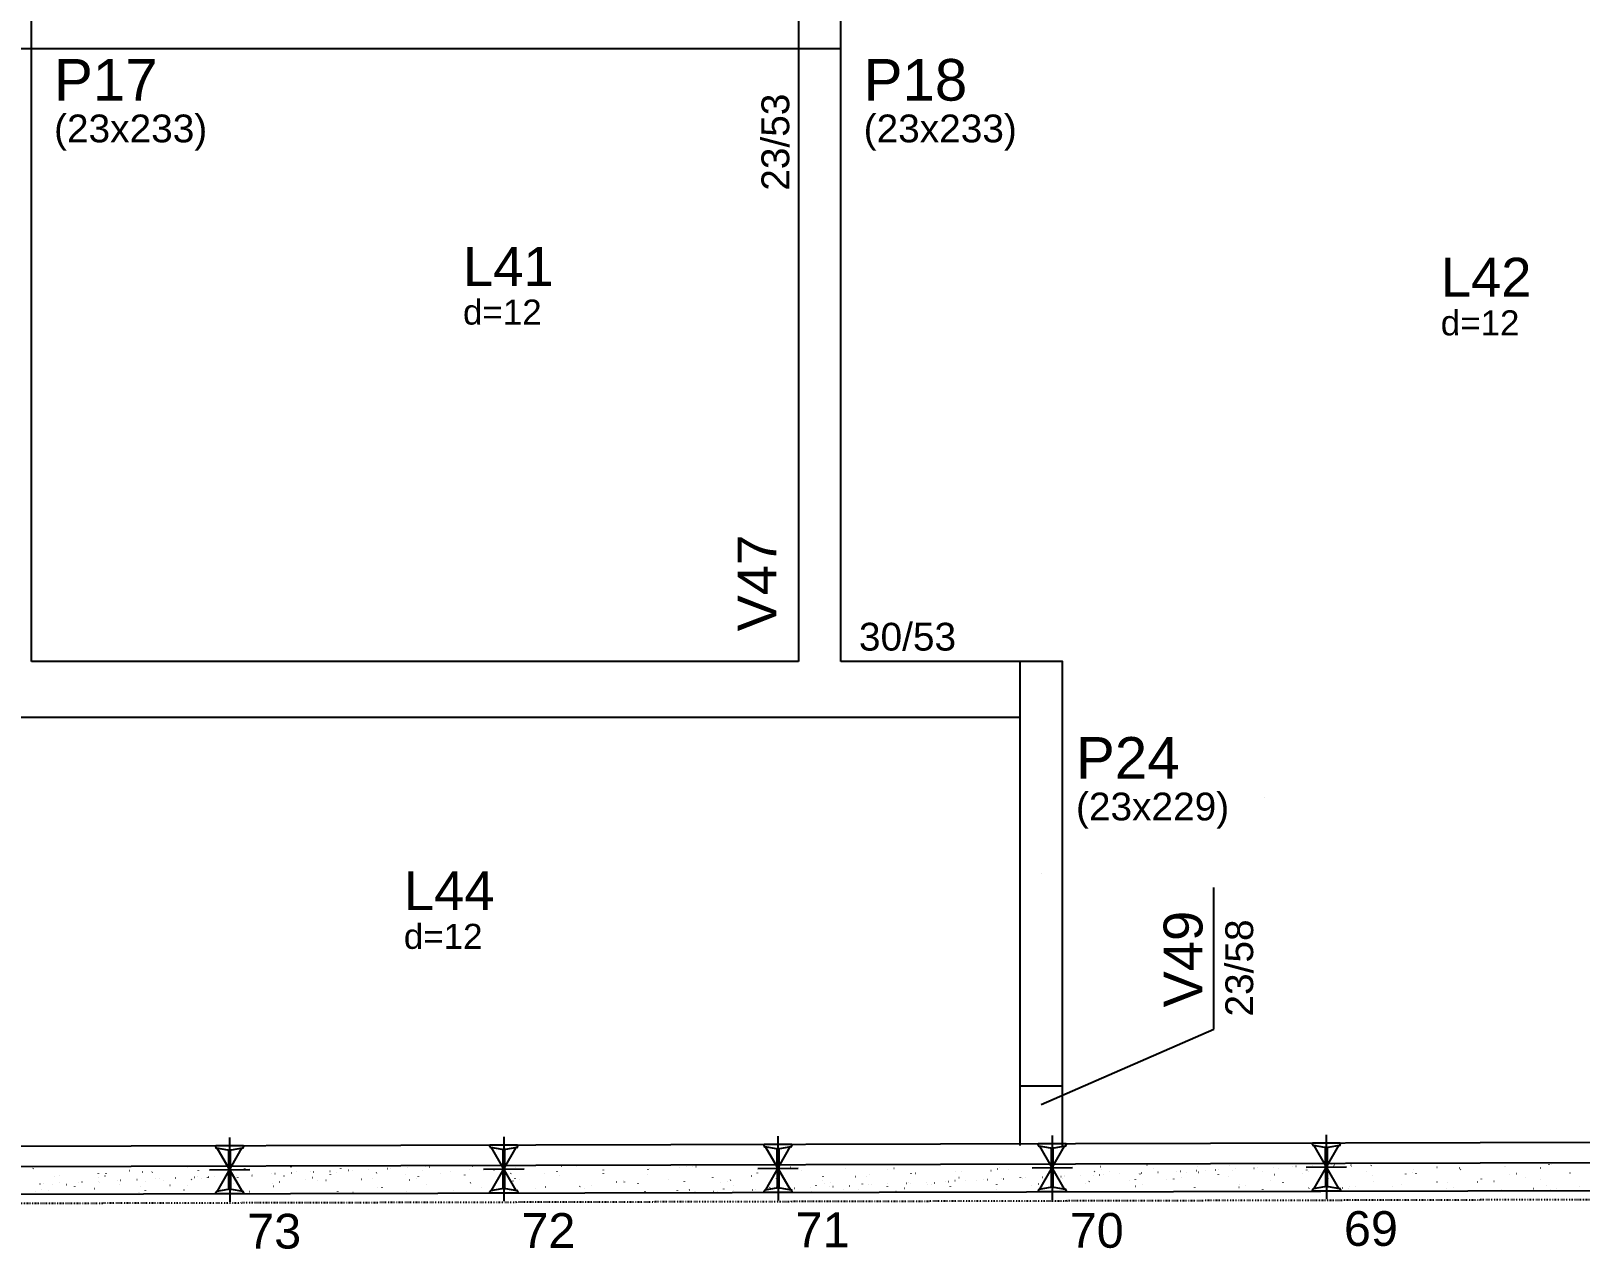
# Model space of a CAD drawing. Header units: millimetres. Extents: x 4424 to 9312, y 4538 to 9372.
# Drawn here: x 5969 to 6806, y 4541 to 5199 of the extents above; entities that cross this region are included whole.
import ezdxf

# ---------------------------------------------------------------- set-up
doc = ezdxf.new("R2010")
doc.units = ezdxf.units.MM
doc.linetypes.add('ESTILO_TQS_0003', pattern=[1.5, 0.5, -0.4, 0.1, -0.5])
for name, color, linetype in [('1', 4, 'Continuous'), ('11', 22, 'Continuous'), ('12', 3, 'Continuous'), ('13', 76, 'Continuous'), ('19', 5, 'Continuous'), ('24', 5, 'ESTILO_TQS_0003'), ('242', 3, 'Continuous'), ('26', 1, 'Continuous'), ('3', 2, 'Continuous'), ('49', 20, 'Continuous'), ('51', 6, 'Continuous'), ('52', 21, 'Continuous'), ('8', 5, 'Continuous'), ('9', 3, 'Continuous')]:
    doc.layers.add(name, color=color, linetype=linetype)
doc.styles.get("Standard").update_dxf_attribs({"font": 'arial.ttf'})

# ---------------------------------------------------------------- blocks, each defined once
blk = doc.blocks.new('_H9EFD498501-001')
for p, q in [((1661.56623, 195.411358), (1661.576019, 195.485717)), ((1696.741381, 192.474958), (1696.751171, 192.549317)), ((1700.801618, 192.483688), (1700.847275, 192.543189)), ((1713.361364, 194.29833), (1713.434586, 194.314562)), ((1720.579797, 193.466907), (1720.589587, 193.541265)), ((1725.768657, 193.395677), (1725.814314, 193.455178)), ((1744.594424, 195.797306), (1744.604213, 195.871664)), ((1750.735696, 194.307666), (1750.781353, 194.367167)), ((1769.342692, 193.818533), (1769.415914, 193.834766)), ((1775.702735, 195.219655), (1775.748392, 195.279157)), ((1790.106737, 192.544299), (1790.181666, 192.54757)), ((1791.979953, 192.626085), (1792.054881, 192.629357)), ((1800.669774, 196.131644), (1800.715431, 196.191146)), ((1800.821529, 193.012117), (1800.896458, 193.015388)), ((1803.607991, 193.852855), (1803.617781, 193.927213)), ((1810.936893, 193.453763), (1811.011821, 193.457035)), ((1812.810108, 193.53555), (1812.885037, 193.538821)), ((1821.651685, 193.921581), (1821.726613, 193.924853)), ((1825.32402, 193.338737), (1825.397242, 193.35497)), ((1827.519829, 195.402491), (1827.529618, 195.476849)), ((1831.767048, 194.363227), (1831.841977, 194.366499)), ((1833.640263, 194.445014), (1833.715192, 194.448285)), ((1842.48184, 194.831045), (1842.556769, 194.834317)), ((1846.859969, 193.0765), (1846.905627, 193.136001)), ((1851.358245, 196.39444), (1851.368034, 196.468798)), ((1852.597203, 195.272692), (1852.672132, 195.275963)), ((1854.470419, 195.354478), (1854.545347, 195.35775)), ((1863.311996, 195.74051), (1863.386924, 195.743781)), ((1871.827008, 193.988489), (1871.872666, 194.04799)), ((1873.427359, 196.182156), (1873.502287, 196.185427)), ((1875.300574, 196.263942), (1875.375503, 196.267214)), ((1881.305348, 192.858941), (1881.37857, 192.875174)), ((1884.142151, 196.649974), (1884.21708, 196.653245)), ((1886.533396, 193.45804), (1886.543185, 193.532398)), ((1896.794047, 194.900478), (1896.839705, 194.959979)), ((1898.512565, 196.673689), (1898.585787, 196.689922)), ((1910.371812, 194.449988), (1910.381602, 194.524347)), ((1919.364088, 192.688638), (1919.409745, 192.74814)), ((1921.761087, 195.812467), (1921.806744, 195.871968)), ((1934.386439, 196.780387), (1934.396228, 196.854746)), ((1937.286676, 192.379145), (1937.359898, 192.395378)), ((1944.331127, 193.600627), (1944.376785, 193.660129)), ((1946.728126, 196.724456), (1946.773783, 196.783958)), ((1954.493893, 196.193893), (1954.567115, 196.210126)), ((1958.155003, 197.005542), (1958.228225, 197.021775)), ((1969.298166, 194.512617), (1969.343824, 194.572118)), ((1969.38538, 192.505537), (1969.395169, 192.579895)), ((1993.400006, 194.835936), (1993.409796, 194.910294)), ((1994.265205, 195.424606), (1994.310863, 195.484107)), ((2010.475221, 195.714097), (2010.548443, 195.73033)), ((2014.136331, 196.525746), (2014.209553, 196.541979)), ((2017.311843, 196.385572), (2017.321633, 196.459931)), ((2019.232245, 196.336595), (2019.277902, 196.396096)), ((2041.15026, 197.377521), (2041.150377, 197.378414)), ((2044.199284, 197.248584), (2044.244941, 197.308085)), ((2052.413574, 192.891485), (2052.423363, 192.965843)), ((2066.456548, 195.234301), (2066.529771, 195.250534)), ((2070.117658, 196.04595), (2070.190881, 196.062183)), ((2076.325411, 194.441121), (2076.3352, 194.515479)), ((2100.163827, 195.43307), (2100.173617, 195.507428)), ((2122.437876, 194.754505), (2122.511099, 194.770738)), ((2126.098986, 195.566154), (2126.172209, 195.582387)), ((2135.338978, 192.49667), (2135.348768, 192.571028)), ((2137.812416, 192.744835), (2137.858073, 192.804336)), ((2159.177395, 193.488618), (2159.187184, 193.562977)), ((2162.779455, 193.656824), (2162.825112, 193.716326)), ((2178.419204, 194.274709), (2178.492426, 194.290942)), ((2182.080314, 195.086358), (2182.153536, 195.102591)), ((2183.192021, 195.819017), (2183.201811, 195.893376)), ((2187.746494, 194.568813), (2187.792151, 194.628315)), ((2207.103858, 197.368654), (2207.113648, 197.443012)), ((2212.713533, 195.480802), (2212.75919, 195.540304)), ((2234.400532, 193.794913), (2234.473754, 193.811146)), ((2237.680572, 196.392792), (2237.726229, 196.452293)), ((2238.061642, 194.606561), (2238.134864, 194.622794)), ((2242.205589, 193.874566), (2242.215378, 193.948925)), ((2247.797132, 192.423359), (2247.872061, 192.42663)), ((2251.241638, 197.528496), (2251.31486, 197.544729)), ((2257.912496, 192.865005), (2257.987424, 192.868276)), ((2258.903728, 192.425658), (2258.949386, 192.485159)), ((2259.785711, 192.946791), (2259.86064, 192.950063)), ((2262.647611, 197.304781), (2262.693268, 197.364282)), ((2266.117426, 195.424202), (2266.127215, 195.498561)), ((2268.627288, 193.332823), (2268.702216, 193.336094)), ((2278.742651, 193.774469), (2278.81758, 193.777741)), ((2280.615866, 193.856255), (2280.690795, 193.859527)), ((2283.870767, 193.337647), (2283.916425, 193.397148)), ((2289.457443, 194.242287), (2289.532372, 194.245558)), ((2289.955842, 196.416151), (2289.965631, 196.490509)), ((2290.38186, 193.315117), (2290.455082, 193.33135)), ((2294.04297, 194.126765), (2294.116192, 194.142998)), ((2299.572806, 194.683933), (2299.647735, 194.687205)), ((2301.446022, 194.76572), (2301.52095, 194.768991)), ((2307.222966, 197.0487), (2307.296188, 197.064933)), ((2308.837807, 194.249636), (2308.883464, 194.309137)), ((2310.287599, 195.151751), (2310.362527, 195.155023)), ((2320.402962, 195.593398), (2320.47789, 195.596669)), ((2322.276177, 195.675184), (2322.351106, 195.678455)), ((2325.130993, 193.479751), (2325.140783, 193.55411)), ((2331.117754, 196.061215), (2331.192683, 196.064487)), ((2333.804846, 195.161625), (2333.850503, 195.221127)), ((2341.233117, 196.502862), (2341.308046, 196.506133)), ((2343.106333, 196.584648), (2343.181261, 196.58792)), ((2346.363188, 192.835321), (2346.43641, 192.851554)), ((2348.969409, 194.4717), (2348.979199, 194.546058)), ((2350.024298, 193.646969), (2350.09752, 193.663202)), ((2351.947909, 196.97068), (2352.022838, 196.973951)), ((2356.374886, 192.949786), (2356.420544, 193.009287)), ((2358.771885, 196.073614), (2358.817542, 196.133116)), ((2362.063273, 197.412326), (2362.138201, 197.415597)), ((2363.204294, 196.568904), (2363.277516, 196.585137)), ((2363.936488, 197.494112), (2364.011417, 197.497384)), ((2372.778065, 197.880144), (2372.852993, 197.883415)), ((2372.984036, 196.802099), (2372.993825, 196.876457)), ((2381.341925, 193.861775), (2381.387583, 193.921276)), ((2383.738924, 196.985603), (2383.784581, 197.045105)), ((2402.344516, 192.355525), (2402.417738, 192.371758)), ((2406.005626, 193.167173), (2406.078848, 193.183406)), ((2406.308965, 194.773764), (2406.354622, 194.833265)), ((2407.982977, 192.527248), (2407.992766, 192.601607)), ((2408.705963, 197.897593), (2408.75162, 197.957094)), ((2419.185622, 196.089108), (2419.258844, 196.105341)), ((2431.276004, 195.685753), (2431.321661, 195.745254)), ((2431.997603, 194.857648), (2432.007393, 194.932006)), ((2455.909441, 196.407284), (2455.91923, 196.481642)), ((2456.243043, 196.597742), (2456.2887, 196.657244)), ((2461.986954, 192.687377), (2462.060176, 192.70361)), ((2475.16695, 195.609312), (2475.240172, 195.625545)), ((2479.747857, 197.399232), (2479.757646, 197.473591)), ((2481.210082, 197.509731), (2481.255739, 197.569233)), ((2491.011171, 192.913196), (2491.02096, 192.987555)), ((1665.125805, 187.087514), (1665.200733, 187.090785)), ((1666.99902, 187.1693), (1667.073949, 187.172571)), ((1672.090696, 186.692576), (1672.136353, 186.752077)), ((1672.829544, 190.925322), (1672.839333, 190.99968)), ((1675.834579, 191.571699), (1675.880236, 191.6312)), ((1675.840597, 187.555332), (1675.915525, 187.558603)), ((1679.313041, 186.749998), (1679.386263, 186.766231)), ((1683.990069, 185.658523), (1683.999858, 185.732881)), ((1685.95596, 187.996978), (1686.030889, 188.000249)), ((1687.829175, 188.078764), (1687.904104, 188.082036)), ((1694.660737, 184.480736), (1694.706394, 184.540237)), ((1696.520258, 190.564746), (1696.59348, 190.580979)), ((1696.670752, 188.464796), (1696.745681, 188.468067)), ((1697.057735, 187.604565), (1697.103392, 187.664066)), ((1700.181368, 191.376395), (1700.25459, 191.392628)), ((1706.786115, 188.906442), (1706.861044, 188.909714)), ((1707.828485, 186.650472), (1707.838274, 186.72483)), ((1708.659331, 188.988228), (1708.73426, 188.9915)), ((1717.500908, 189.37426), (1717.575836, 189.377532)), ((1719.627776, 185.392725), (1719.673433, 185.452227)), ((1722.024774, 188.516554), (1722.070431, 188.576055)), ((1727.616271, 189.815906), (1727.6912, 189.819178)), ((1729.489486, 189.897693), (1729.564415, 189.900964)), ((1731.843111, 188.980871), (1731.852901, 189.055229)), ((1735.294369, 186.270202), (1735.367591, 186.286435)), ((1738.331063, 190.283724), (1738.405992, 190.286996)), ((1744.594815, 186.304714), (1744.640472, 186.364216)), ((1746.991813, 189.428543), (1747.03747, 189.488044)), ((1748.446426, 190.725371), (1748.521355, 190.728642)), ((1750.319642, 190.807157), (1750.39457, 190.810428)), ((1752.501586, 190.08495), (1752.574808, 190.101183)), ((1755.754949, 190.530507), (1755.764738, 190.604865)), ((1756.162696, 190.896599), (1756.235918, 190.912832)), ((1759.161218, 191.193189), (1759.236147, 191.19646)), ((1766.842052, 184.70602), (1766.851842, 184.780379)), ((1769.276582, 191.634835), (1769.35151, 191.638106)), ((1769.561854, 187.216703), (1769.607511, 187.276205)), ((1771.149797, 191.716621), (1771.224726, 191.719893)), ((1771.958852, 190.340532), (1772.004509, 190.400034)), ((1779.593365, 191.522456), (1779.603154, 191.596814)), ((1779.991374, 192.102653), (1780.066303, 192.105924)), ((1790.856679, 187.036419), (1790.866468, 187.110778)), ((1791.275697, 185.790406), (1791.348919, 185.806639)), ((1794.528893, 188.128692), (1794.57455, 188.188194)), ((1796.925891, 191.252521), (1796.971548, 191.312023)), ((1808.482914, 189.605154), (1808.556136, 189.621387)), ((1812.144024, 190.416803), (1812.217246, 190.433036)), ((1814.768516, 188.586056), (1814.778305, 188.660414)), ((1819.495932, 189.040682), (1819.541589, 189.100183)), ((1821.89293, 192.16451), (1821.938587, 192.224012)), ((1838.606932, 189.578004), (1838.616722, 189.652363)), ((1844.462971, 189.952671), (1844.508628, 190.012172)), ((1847.257024, 185.31061), (1847.330247, 185.326843)), ((1849.870246, 185.091968), (1849.880036, 185.166326)), ((1862.621559, 191.908403), (1862.631348, 191.982762)), ((1864.464242, 189.125358), (1864.537464, 189.141591)), ((1868.125352, 189.937006), (1868.198574, 189.953239)), ((1869.43001, 190.86466), (1869.475667, 190.924161)), ((1873.782083, 186.641604), (1873.791873, 186.715963)), ((1894.397049, 191.776649), (1894.442706, 191.836151)), ((1897.6205, 187.633553), (1897.630289, 187.707911)), ((1903.238352, 184.830814), (1903.311575, 184.847047)), ((1913.109065, 184.536933), (1913.154722, 184.596434)), ((1920.445569, 188.645562), (1920.518792, 188.661795)), ((1921.635126, 189.963952), (1921.644916, 190.03831)), ((1924.106679, 189.45721), (1924.179902, 189.473443)), ((1932.795651, 184.697153), (1932.80544, 184.771511)), ((1938.076104, 185.448922), (1938.121761, 185.508423)), ((1945.546963, 191.513588), (1945.556753, 191.587947)), ((1956.634067, 185.689102), (1956.643857, 185.76346)), ((1959.21968, 184.351018), (1959.292902, 184.36725)), ((1963.043143, 186.360911), (1963.0888, 186.420412)), ((1976.426897, 188.165766), (1976.50012, 188.181999)), ((1980.088007, 188.977414), (1980.16123, 188.993647)), ((1980.648694, 188.019501), (1980.658483, 188.093859)), ((1988.010182, 187.2729), (1988.055839, 187.332402)), ((1993.268003, 191.899349), (1993.341226, 191.915582)), ((2004.560531, 189.569137), (2004.57032, 189.643495)), ((2012.977221, 188.184889), (2013.022878, 188.244391)), ((2028.398947, 190.561086), (2028.408737, 190.635444)), ((2032.408225, 187.68597), (2032.481447, 187.702203)), ((2034.200377, 184.217755), (2034.246034, 184.277257)), ((2036.069335, 188.497618), (2036.142557, 188.513851)), ((2037.94426, 189.096878), (2037.989917, 189.15638)), ((2039.662261, 186.075049), (2039.672051, 186.149408)), ((2049.249331, 191.419553), (2049.322554, 191.435786)), ((2059.167416, 185.129744), (2059.213073, 185.189246)), ((2060.325734, 184.238181), (2060.400662, 184.241452)), ((2062.911299, 190.008868), (2062.956956, 190.068369)), ((2063.574098, 187.624686), (2063.583888, 187.699044)), ((2070.441097, 184.679827), (2070.516025, 184.683098)), ((2072.314312, 184.761613), (2072.389241, 184.764885)), ((2081.155889, 185.147645), (2081.230818, 185.150916)), ((2084.134455, 186.041734), (2084.180112, 186.101235)), ((2087.412515, 188.616634), (2087.422304, 188.690993)), ((2087.878338, 190.920857), (2087.923995, 190.980358)), ((2088.389553, 187.206174), (2088.462775, 187.222407)), ((2091.271252, 185.589291), (2091.346181, 185.592563)), ((2092.050663, 188.017822), (2092.123885, 188.034055)), ((2093.144468, 185.671077), (2093.219396, 185.674349)), ((2098.675828, 184.130598), (2098.685618, 184.204957)), ((2101.986044, 186.057109), (2102.060973, 186.06038)), ((2105.230659, 190.939757), (2105.303881, 190.95599)), ((2109.101494, 186.953723), (2109.147151, 187.013224)), ((2111.427141, 190.947033), (2111.436931, 191.021392)), ((2112.101408, 186.498755), (2112.176336, 186.502027)), ((2112.845377, 191.832846), (2112.891034, 191.892347)), ((2113.974623, 186.580542), (2114.049552, 186.583813)), ((2122.587666, 185.680234), (2122.597455, 185.754593)), ((2122.8162, 186.966573), (2122.891128, 186.969845)), ((2131.671535, 184.741883), (2131.717192, 184.801385)), ((2132.931563, 187.40822), (2133.006492, 187.411491)), ((2134.068533, 187.865712), (2134.11419, 187.925213)), ((2134.804778, 187.490006), (2134.879707, 187.493277)), ((2143.646355, 187.876037), (2143.721284, 187.879309)), ((2144.370881, 186.726377), (2144.444103, 186.74261)), ((2146.426082, 186.672183), (2146.435871, 186.746541)), ((2148.031991, 187.538026), (2148.105213, 187.554259)), ((2153.761718, 188.317684), (2153.836647, 188.320955)), ((2155.634934, 188.39947), (2155.709863, 188.402742)), ((2156.638574, 185.653872), (2156.684231, 185.713374)), ((2159.035572, 188.777701), (2159.081229, 188.837203)), ((2161.211987, 190.459961), (2161.285209, 190.476194)), ((2164.476511, 188.785502), (2164.551439, 188.788773)), ((2170.440709, 189.002582), (2170.450498, 189.076941)), ((2174.591874, 189.227148), (2174.666803, 189.230419)), ((2176.465089, 189.308934), (2176.540018, 189.312206)), ((2181.605613, 186.565861), (2181.65127, 186.625363)), ((2184.002611, 189.68969), (2184.048268, 189.749192)), ((2185.306666, 189.694966), (2185.381595, 189.698237)), ((2194.352546, 190.552218), (2194.362335, 190.626577)), ((2195.422029, 190.136612), (2195.496958, 190.139884)), ((2197.295245, 190.218399), (2197.370173, 190.22167)), ((2200.352209, 186.246581), (2200.425431, 186.262814)), ((2204.013319, 187.05823), (2204.086541, 187.074463)), ((2205.439649, 184.727732), (2205.449439, 184.80209)), ((2206.136822, 190.60443), (2206.21175, 190.607702)), ((2206.572652, 187.477851), (2206.618309, 187.537352)), ((2208.96965, 190.601679), (2209.015307, 190.661181)), ((2216.252185, 191.046076), (2216.327113, 191.049348)), ((2217.193315, 189.980165), (2217.266537, 189.996398)), ((2218.1254, 191.127863), (2218.200329, 191.131134)), ((2218.190962, 191.544167), (2218.200751, 191.618525)), ((2226.966977, 191.513894), (2227.041906, 191.517166)), ((2229.454276, 187.058131), (2229.464065, 187.132489)), ((2231.539691, 188.38984), (2231.585348, 188.449341)), ((2233.936689, 191.513669), (2233.982347, 191.57317)), ((2237.08234, 191.955541), (2237.157269, 191.958812)), ((2238.955556, 192.037327), (2239.030484, 192.040598)), ((2253.366113, 188.607767), (2253.375903, 188.682126)), ((2256.333537, 185.766785), (2256.406759, 185.783018)), ((2256.50673, 189.301829), (2256.552387, 189.36133)), ((2259.994647, 186.578434), (2260.067869, 186.594667)), ((2273.174643, 189.500369), (2273.247865, 189.516602)), ((2277.204529, 189.599716), (2277.214319, 189.674074)), ((2281.473769, 190.213818), (2281.519426, 190.27332)), ((2288.467843, 185.11368), (2288.477633, 185.188038)), ((2301.219156, 191.930115), (2301.228945, 192.004473)), ((2306.440808, 191.125807), (2306.486465, 191.185309)), ((2312.314865, 185.286989), (2312.388087, 185.303222)), ((2312.379681, 186.663316), (2312.38947, 186.737674)), ((2315.975975, 186.098638), (2316.049197, 186.114871)), ((2329.155971, 189.020573), (2329.229193, 189.036805)), ((2331.407847, 192.037796), (2331.453505, 192.097298)), ((2336.218097, 187.655264), (2336.227886, 187.729623)), ((2350.119863, 184.79808), (2350.16552, 184.857581)), ((2360.232723, 189.985664), (2360.242513, 190.060022)), ((2368.296192, 184.807193), (2368.369415, 184.823426)), ((2371.393248, 184.718865), (2371.403037, 184.793223)), ((2371.957302, 185.618842), (2372.030525, 185.635075)), ((2375.086902, 185.710069), (2375.132559, 185.769571)), ((2384.144561, 191.5353), (2384.15435, 191.609658)), ((2385.137299, 188.540776), (2385.210521, 188.557009)), ((2395.231664, 185.710813), (2395.241454, 185.785171)), ((2400.053941, 186.622058), (2400.099598, 186.68156)), ((2419.246291, 188.041212), (2419.25608, 188.115571)), ((2424.27752, 184.327397), (2424.350743, 184.34363)), ((2425.02098, 187.534047), (2425.066637, 187.593549)), ((2427.93863, 185.139046), (2428.011853, 185.155279)), ((2441.118626, 188.06098), (2441.191849, 188.077213)), ((2443.158128, 189.590849), (2443.167917, 189.665207)), ((2449.988019, 188.446037), (2450.033676, 188.505538)), ((2458.325844, 191.875729), (2458.399066, 191.891962)), ((2466.996544, 190.582797), (2467.006334, 190.657155)), ((2471.211175, 184.478903), (2471.256832, 184.538404)), ((2474.955058, 189.358026), (2475.000715, 189.417527)), ((2478.259858, 186.096761), (2478.269648, 186.171119)), ((2483.919958, 184.659249), (2483.99318, 184.675482)), ((2496.178214, 185.390892), (2496.223871, 185.450393)), ((1662.471935, 183.016415), (1662.545157, 183.032648)), ((1666.133045, 183.828063), (1666.206267, 183.844296)), ((1668.082626, 181.469157), (1668.082626, 181.469157)), ((1668.082626, 181.469157), (1668.082626, 181.469157)), ((1669.693698, 183.568747), (1669.739355, 183.628248)), ((1671.58574, 181.477695), (1671.58574, 181.477695)), ((1671.58574, 181.477695), (1671.58574, 181.477695)), ((1671.58574, 181.477695), (1671.58574, 181.477695)), ((1683.443457, 181.506593), (1683.443457, 181.506593)), ((1683.443457, 181.506593), (1683.443457, 181.506593)), ((1692.395338, 181.52841), (1692.395338, 181.52841)), ((1692.395338, 181.52841), (1692.395338, 181.52841)), ((1695.301173, 181.535492), (1695.301173, 181.535492)), ((1695.301173, 181.535492), (1695.301173, 181.535492)), ((1707.15889, 181.564391), (1707.15889, 181.564391)), ((1714.144621, 181.581416), (1714.144621, 181.581416)), ((1714.144621, 181.581416), (1714.144621, 181.581416)), ((1714.144621, 181.581416), (1714.144621, 181.581416)), ((1716.708049, 181.587663), (1716.708049, 181.587663)), ((1716.708049, 181.587663), (1716.708049, 181.587663)), ((1718.453263, 182.536619), (1718.526485, 182.552852)), ((1719.016606, 181.593289), (1719.016606, 181.593289)), ((1719.016606, 181.593289), (1719.016606, 181.593289)), ((1719.016606, 181.593289), (1719.016606, 181.593289)), ((1719.091799, 182.164435), (1719.101588, 182.238794)), ((1722.114373, 183.348267), (1722.187595, 183.3645)), ((1730.874322, 181.622188), (1730.874322, 181.622188)), ((1730.874322, 181.622188), (1730.874322, 181.622188)), ((1730.874322, 181.622188), (1730.874322, 181.622188)), ((1741.020761, 181.646916), (1741.020761, 181.646916)), ((1741.020761, 181.646916), (1741.020761, 181.646916)), ((1742.732039, 181.651087), (1742.732039, 181.651087)), ((1742.732039, 181.651087), (1742.732039, 181.651087)), ((1743.003636, 183.714072), (1743.013425, 183.78843)), ((1754.589755, 181.679986), (1754.589755, 181.679986)), ((1754.589755, 181.679986), (1754.589755, 181.679986)), ((1765.333473, 181.706169), (1765.333473, 181.706169)), ((1765.333473, 181.706169), (1765.333473, 181.706169)), ((1766.447472, 181.708884), (1766.447472, 181.708884)), ((1772.936477, 181.724699), (1772.936477, 181.724699)), ((1772.936477, 181.724699), (1772.936477, 181.724699)), ((1772.936477, 181.724699), (1772.936477, 181.724699)), ((1774.43459, 182.056822), (1774.507813, 182.073055)), ((1778.0957, 182.868471), (1778.168923, 182.884704)), ((1778.305188, 181.737783), (1778.305188, 181.737783)), ((1789.646184, 181.765422), (1789.646184, 181.765422)), ((1789.646184, 181.765422), (1789.646184, 181.765422)), ((1790.162905, 181.766682), (1790.162905, 181.766682)), ((1790.162905, 181.766682), (1790.162905, 181.766682)), ((1790.162905, 181.766682), (1790.162905, 181.766682)), ((1802.020621, 181.79558), (1802.026993, 181.843979)), ((1802.020621, 181.79558), (1802.020621, 181.79558)), ((1802.020621, 181.79558), (1802.020621, 181.79558)), ((1813.878338, 181.824479), (1813.878338, 181.824479)), ((1813.878338, 181.824479), (1813.878338, 181.824479)), ((1813.958896, 181.824675), (1813.958896, 181.824675)), ((1813.958896, 181.824675), (1813.958896, 181.824675)), ((1825.736054, 181.853378), (1825.736054, 181.853378)), ((1825.85562, 182.761569), (1825.865409, 182.835927)), ((1831.728333, 181.867982), (1831.728333, 181.867982)), ((1834.077028, 182.388675), (1834.150251, 182.404908)), ((1837.59377, 181.882277), (1837.59377, 181.882277)), ((1838.271608, 181.883929), (1838.271608, 181.883929)), ((1838.271608, 181.883929), (1838.271608, 181.883929)), ((1849.451487, 181.911175), (1849.451487, 181.911175)), ((1849.451487, 181.911175), (1849.451487, 181.911175)), ((1849.451487, 181.911175), (1849.451487, 181.911175)), ((1861.309203, 181.940074), (1861.309203, 181.940074)), ((1861.309203, 181.940074), (1861.309203, 181.940074)), ((1861.309203, 181.940074), (1861.309203, 181.940074)), ((1862.584319, 181.943182), (1862.584319, 181.943182)), ((1863.174987, 182.712954), (1863.220644, 182.772456)), ((1873.16692, 181.968973), (1873.16692, 181.968973)), ((1873.16692, 181.968973), (1873.16692, 181.968973)), ((1885.024636, 181.997871), (1885.024636, 181.997871)), ((1885.024636, 181.997871), (1885.024636, 181.997871)), ((1886.897031, 182.002435), (1886.897031, 182.002435)), ((1888.142026, 183.624943), (1888.187683, 183.684445)), ((1890.520189, 182.011265), (1890.520189, 182.011265)), ((1890.520189, 182.011265), (1890.520189, 182.011265)), ((1896.882353, 182.02677), (1896.882353, 182.02677)), ((1908.740069, 182.055669), (1908.740069, 182.055669)), ((1908.740069, 182.055669), (1908.740069, 182.055669)), ((1908.740069, 182.055669), (1908.740069, 182.055669)), ((1908.883814, 183.147517), (1908.893603, 183.221875)), ((1911.209742, 182.061688), (1911.209742, 182.061688)), ((1920.597786, 182.084568), (1920.597786, 182.084568)), ((1920.597786, 182.084568), (1920.597786, 182.084568)), ((1920.597786, 182.084568), (1920.597786, 182.084568)), ((1932.455502, 182.113466), (1932.455502, 182.113466)), ((1932.455502, 182.113466), (1932.455502, 182.113466)), ((1935.522454, 182.120941), (1935.522454, 182.120941)), ((1944.313218, 182.142365), (1944.313218, 182.142365)), ((1944.313218, 182.142365), (1944.313218, 182.142365)), ((1949.312045, 182.154548), (1949.312045, 182.154548)), ((1949.312045, 182.154548), (1949.312045, 182.154548)), ((1956.170935, 182.171264), (1956.170935, 182.171264)), ((1959.835166, 182.180194), (1959.835166, 182.180194)), ((1968.028651, 182.200162), (1968.028651, 182.200162)), ((1979.886368, 182.229061), (1979.886368, 182.229061)), ((1979.886368, 182.229061), (1979.886368, 182.229061)), ((1979.886368, 182.229061), (1979.886368, 182.229061)), ((1984.147877, 182.239447), (1984.147877, 182.239447)), ((1984.147877, 182.239447), (1984.147877, 182.239447)), ((1984.147877, 182.239447), (1984.147877, 182.239447)), ((1984.266299, 182.393777), (1984.311956, 182.453279)), ((1991.744084, 182.25796), (1991.744084, 182.25796)), ((1991.744084, 182.25796), (1991.744084, 182.25796)), ((1991.809218, 182.752702), (1991.819008, 182.82706)), ((2003.601801, 182.286859), (2003.601801, 182.286859)), ((2003.601801, 182.286859), (2003.601801, 182.286859)), ((2008.103901, 182.297831), (2008.103901, 182.297831)), ((2008.103901, 182.297831), (2008.103901, 182.297831)), ((2008.460589, 182.2987), (2008.460589, 182.2987)), ((2008.460589, 182.2987), (2008.460589, 182.2987)), ((2008.460589, 182.2987), (2008.460589, 182.2987)), ((2009.233338, 183.305766), (2009.278995, 183.365268)), ((2015.201008, 183.871221), (2015.27423, 183.887454)), ((2015.459517, 182.315757), (2015.459517, 182.315757)), ((2015.647634, 183.74465), (2015.657424, 183.819009)), ((2016.344394, 182.317914), (2016.344394, 182.317914)), ((2016.344394, 182.317914), (2016.344394, 182.317914)), ((2018.665423, 182.419252), (2018.740351, 182.422524)), ((2027.317234, 182.344656), (2027.317234, 182.344656)), ((2028.780786, 182.860898), (2028.855715, 182.86417)), ((2030.654001, 182.942685), (2030.72893, 182.945956)), ((2032.773301, 182.357953), (2032.773301, 182.357953)), ((2032.773301, 182.357953), (2032.773301, 182.357953)), ((2032.773301, 182.357953), (2032.773301, 182.357953)), ((2039.17495, 182.373555), (2039.17495, 182.373555)), ((2039.17495, 182.373555), (2039.17495, 182.373555)), ((2039.17495, 182.373555), (2039.17495, 182.373555)), ((2039.495578, 183.328716), (2039.570507, 183.331988)), ((2049.610941, 183.770363), (2049.68587, 183.773634)), ((2051.032666, 182.402453), (2051.032666, 182.402453)), ((2051.032666, 182.402453), (2051.032666, 182.402453)), ((2051.032666, 182.402453), (2051.032666, 182.402453)), ((2051.484157, 183.852149), (2051.559085, 183.85542)), ((2057.086012, 182.417206), (2057.086012, 182.417206)), ((2057.086012, 182.417206), (2057.086012, 182.417206)), ((2057.086012, 182.417206), (2057.086012, 182.417206)), ((2062.890383, 182.431352), (2062.890383, 182.431352)), ((2062.890383, 182.431352), (2062.890383, 182.431352)), ((2066.895757, 182.441114), (2066.895757, 182.441114)), ((2066.895757, 182.441114), (2066.895757, 182.441114)), ((2071.182336, 183.391425), (2071.255558, 183.407658)), ((2074.748099, 182.460251), (2074.748099, 182.460251)), ((2074.748099, 182.460251), (2074.748099, 182.460251)), ((2081.398724, 182.476459), (2081.398724, 182.476459)), ((2081.398724, 182.476459), (2081.398724, 182.476459)), ((2081.737457, 182.917905), (2081.783114, 182.977406)), ((2086.605816, 182.489149), (2086.605816, 182.489149)), ((2098.463532, 182.518048), (2098.463532, 182.518048)), ((2098.463532, 182.518048), (2098.463532, 182.518048)), ((2098.463532, 182.518048), (2098.463532, 182.518048)), ((2105.711435, 182.535712), (2105.711435, 182.535712)), ((2105.711435, 182.535712), (2105.711435, 182.535712)), ((2106.704496, 183.829894), (2106.750153, 183.889396)), ((2110.321249, 182.546947), (2110.321249, 182.546947)), ((2110.321249, 182.546947), (2110.321249, 182.546947)), ((2110.321249, 182.546947), (2110.321249, 182.546947)), ((2122.178965, 182.575846), (2122.178965, 182.575846)), ((2122.178965, 182.575846), (2122.178965, 182.575846)), ((2125.687613, 182.584397), (2125.687613, 182.584397)), ((2125.687613, 182.584397), (2125.687613, 182.584397)), ((2127.163664, 182.911629), (2127.236886, 182.927862)), ((2130.024147, 182.594965), (2130.024147, 182.594965)), ((2130.024147, 182.594965), (2130.024147, 182.594965)), ((2134.036682, 182.604744), (2134.036682, 182.604744)), ((2134.036682, 182.604744), (2134.036682, 182.604744)), ((2145.894398, 182.633643), (2145.894398, 182.633643)), ((2154.336859, 182.654218), (2154.336859, 182.654218)), ((2154.336859, 182.654218), (2154.336859, 182.654218)), ((2157.752114, 182.662542), (2157.752114, 182.662542)), ((2169.609831, 182.69144), (2169.609831, 182.69144)), ((2169.609831, 182.69144), (2169.609831, 182.69144)), ((2169.609831, 182.69144), (2169.609831, 182.69144)), ((2178.64957, 182.713471), (2178.64957, 182.713471)), ((2178.64957, 182.713471), (2178.64957, 182.713471)), ((2181.467547, 182.720339), (2181.467547, 182.720339)), ((2181.467547, 182.720339), (2181.467547, 182.720339)), ((2181.601233, 183.735783), (2181.611023, 183.810142)), ((2184.479469, 182.72768), (2184.479469, 182.72768)), ((2184.479469, 182.72768), (2184.479469, 182.72768)), ((2184.479469, 182.72768), (2184.479469, 182.72768)), ((2193.325264, 182.749238), (2193.325264, 182.749238)), ((2193.325264, 182.749238), (2193.325264, 182.749238)), ((2202.962282, 182.772724), (2202.962282, 182.772724)), ((2202.962282, 182.772724), (2202.962282, 182.772724)), ((2205.18298, 182.778137), (2205.18298, 182.778137)), ((2217.040697, 182.807035), (2217.040697, 182.807035)), ((2227.274994, 182.831978), (2227.274994, 182.831978)), ((2227.274994, 182.831978), (2227.274994, 182.831978)), ((2228.898413, 182.835934), (2228.898413, 182.835934)), ((2228.898413, 182.835934), (2228.898413, 182.835934)), ((2228.898413, 182.835934), (2228.898413, 182.835934)), ((2240.75613, 182.864833), (2240.75613, 182.864833)), ((2240.75613, 182.864833), (2240.75613, 182.864833)), ((2240.75613, 182.864833), (2240.75613, 182.864833)), ((2243.271325, 182.870963), (2243.271325, 182.870963)), ((2243.271325, 182.870963), (2243.271325, 182.870963)), ((2243.271325, 182.870963), (2243.271325, 182.870963)), ((2251.587705, 182.891231), (2251.587705, 182.891231)), ((2251.587705, 182.891231), (2251.587705, 182.891231)), ((2252.613846, 182.893731), (2252.613846, 182.893731)), ((2252.613846, 182.893731), (2252.613846, 182.893731)), ((2264.471563, 182.92263), (2264.471563, 182.92263)), ((2264.471563, 182.92263), (2264.471563, 182.92263)), ((2275.900417, 182.950484), (2275.900417, 182.950484)), ((2275.900417, 182.950484), (2275.900417, 182.950484)), ((2276.329279, 182.951529), (2276.329279, 182.951529)), ((2288.186995, 182.980428), (2288.186995, 182.980428)), ((2288.186995, 182.980428), (2288.186995, 182.980428)), ((2288.186995, 182.980428), (2288.186995, 182.980428)), ((2300.044712, 183.009326), (2300.044712, 183.009326)), ((2300.044712, 183.009326), (2300.044712, 183.009326)), ((2300.044712, 183.009326), (2300.044712, 183.009326)), ((2300.213128, 183.009737), (2300.231442, 183.033603)), ((2300.213128, 183.009737), (2300.213128, 183.009737)), ((2302.063181, 183.014246), (2302.063181, 183.014246)), ((2302.063181, 183.014246), (2302.063181, 183.014246)), ((2302.063181, 183.014246), (2302.063181, 183.014246)), ((2311.902428, 183.038225), (2311.902428, 183.038225)), ((2311.902428, 183.038225), (2311.902428, 183.038225)), ((2323.760145, 183.067124), (2323.760145, 183.067124)), ((2323.760145, 183.067124), (2323.760145, 183.067124)), ((2324.52584, 183.06899), (2324.52584, 183.06899)), ((2325.152824, 183.886091), (2325.198481, 183.945592)), ((2335.617861, 183.096022), (2335.617861, 183.096022)), ((2347.475578, 183.124921), (2347.475578, 183.124921)), ((2347.475578, 183.124921), (2347.475578, 183.124921)), ((2347.475578, 183.124921), (2347.475578, 183.124921)), ((2347.481411, 183.169228), (2347.4912, 183.243587)), ((2348.838552, 183.128243), (2348.838552, 183.128243)), ((2359.333294, 183.15382), (2359.333294, 183.15382)), ((2359.333294, 183.15382), (2359.333294, 183.15382)), ((2359.333294, 183.15382), (2359.333294, 183.15382)), ((2360.855037, 183.157529), (2360.855037, 183.157529)), ((2360.855037, 183.157529), (2360.855037, 183.157529)), ((2360.855037, 183.157529), (2360.855037, 183.157529)), ((2371.191011, 183.182719), (2371.191011, 183.182719)), ((2371.191011, 183.182719), (2371.191011, 183.182719)), ((2373.151263, 183.187496), (2373.151263, 183.187496)), ((2383.048727, 183.211617), (2383.048727, 183.211617)), ((2383.048727, 183.211617), (2383.048727, 183.211617)), ((2394.906443, 183.240516), (2394.906443, 183.240516)), ((2397.463975, 183.246749), (2397.463975, 183.246749)), ((2406.76416, 183.269415), (2406.76416, 183.269415)), ((2418.621876, 183.298313), (2418.621876, 183.298313)), ((2418.621876, 183.298313), (2418.621876, 183.298313)), ((2418.621876, 183.298313), (2418.621876, 183.298313)), ((2419.646892, 183.300812), (2419.646892, 183.300812)), ((2419.646892, 183.300812), (2419.646892, 183.300812)), ((2419.646892, 183.300812), (2419.646892, 183.300812)), ((2421.776687, 183.306002), (2421.776687, 183.306002)), ((2430.479593, 183.327212), (2430.479593, 183.327212)), ((2430.479593, 183.327212), (2430.479593, 183.327212)), ((2430.479593, 183.327212), (2430.479593, 183.327212)), ((2442.337309, 183.356111), (2442.337309, 183.356111)), ((2442.337309, 183.356111), (2442.337309, 183.356111)), ((2446.089398, 183.365255), (2446.089398, 183.365255)), ((2446.089398, 183.365255), (2446.089398, 183.365255)), ((2446.089398, 183.365255), (2446.089398, 183.365255)), ((2446.244136, 183.566913), (2446.289793, 183.626415)), ((2454.195026, 183.38501), (2454.195026, 183.38501)), ((2454.245232, 183.766362), (2454.255021, 183.84072)), ((2466.052742, 183.413908), (2466.052742, 183.413908)), ((2470.40211, 183.424508), (2470.40211, 183.424508)), ((2470.40211, 183.424508), (2470.40211, 183.424508)), ((2470.40211, 183.424508), (2470.40211, 183.424508)), ((2477.910459, 183.442807), (2477.910459, 183.442807)), ((2477.910459, 183.442807), (2477.910459, 183.442807)), ((2477.910459, 183.442807), (2477.910459, 183.442807)), ((2478.438748, 183.444094), (2478.438748, 183.444094)), ((2478.438748, 183.444094), (2478.438748, 183.444094)), ((2478.438748, 183.444094), (2478.438748, 183.444094)), ((2480.258848, 183.847601), (2480.33207, 183.863834)), ((2489.768175, 183.471706), (2489.768175, 183.471706)), ((2489.768175, 183.471706), (2489.768175, 183.471706)), ((2489.768175, 183.471706), (2489.768175, 183.471706)), ((2494.714822, 183.483761), (2494.714822, 183.483761)), ((2494.714822, 183.483761), (2494.714822, 183.483761)), ((2494.714822, 183.483761), (2494.714822, 183.483761))]:
    blk.add_line(p, q)

msp = doc.modelspace()

# ---------------------------------------------------------------- linework, layer by layer
at = {"layer": '1'}
for points in [[(5969.63, 5189.52), (6176.63, 5189.52)], [(5969.63, 4858.52), (5969.63, 5189.52)], [(6176.63, 5189.52), (6383.63, 5189.52)], [(6383.63, 5189.52), (6383.63, 4858.52)], [(6406.63, 4858.52), (6406.63, 5189.52)], [(6383.63, 4858.52), (5969.63, 4858.52)], [(6503.13, 4858.52), (6406.63, 4858.52)], [(5960.13, 4828.52), (6397.13, 4828.52)], [(6397.13, 4828.52), (6503.13, 4828.52)], [(6503.13, 4629.52), (6503.13, 4597.27)], [(6526.13, 4597.32), (6526.13, 4629.52)]]:
    msp.add_lwpolyline(points, dxfattribs=at)
at = {"layer": '24'}
msp.add_line((8306.14, 4571.61), (4742.7, 4562.98), dxfattribs=at)
at = {"layer": '242'}
for p, q in [((6635.5, 4784.97), (6635.5, 4784.97)), ((6514.63, 4744.02), (6514.63, 4744.02))]:
    msp.add_line(p, q, dxfattribs=at)
at = {"layer": '26'}
for p, q in [((6607.95, 4660.05), (6607.95, 4736.57)), ((6514.63, 4619.35), (6607.95, 4660.05))]:
    msp.add_line(p, q, dxfattribs=at)
at = {"layer": '3'}
for points in [[(5946.63, 5189.52), (5969.63, 5189.52), (5969.63, 5422.52), (5946.63, 5422.52), (5946.63, 5189.52)], [(6383.63, 5189.52), (6406.63, 5189.52), (6406.63, 5422.52), (6383.63, 5422.52), (6383.63, 5189.52)], [(6503.13, 4629.52), (6526.13, 4629.52), (6526.13, 4858.52), (6503.13, 4858.52), (6503.13, 4629.52)]]:
    msp.add_lwpolyline(points, dxfattribs=at)
at = {"layer": '49', "linetype": 'Continuous'}
for p, q in [((5530.56, 4595.9), (8276, 4602.59)), ((5530.58, 4584.9), (8286.05, 4591.61)), ((5530.62, 4569.9), (8301.11, 4576.65))]:
    msp.add_line(p, q, dxfattribs=at)
at = {"layer": '51'}
for p, q in [((6076.62, 4601.56), (6076.7, 4566.86)), ((6224.61, 4601.92), (6224.7, 4567.22)), ((6372.61, 4602.28), (6372.7, 4567.58)), ((6520.61, 4602.63), (6520.7, 4567.94)), ((6668.62, 4602.99), (6668.71, 4568.3)), ((6069.13, 4597.19), (6084.13, 4597.23)), ((6069.13, 4596.44), (6069.13, 4597.19)), ((6075.76, 4594.78), (6069.61, 4595.83)), ((6083.33, 4572.66), (6069.99, 4595.77)), ((6070.04, 4572.62), (6083.27, 4595.8)), ((6076.29, 4574.25), (6076.24, 4594.17)), ((6077.03, 4594.18), (6077.07, 4574.25)), ((6083.65, 4595.87), (6077.51, 4594.79)), ((6084.13, 4597.23), (6084.13, 4596.48)), ((6217.12, 4597.55), (6232.12, 4597.59)), ((6217.13, 4596.8), (6217.12, 4597.55)), ((6223.75, 4595.14), (6217.61, 4596.19)), ((6231.33, 4573.01), (6217.98, 4596.13)), ((6218.04, 4572.98), (6231.27, 4596.16)), ((6224.29, 4574.6), (6224.24, 4594.53)), ((6225.03, 4594.53), (6225.07, 4574.61)), ((6231.65, 4596.22), (6225.51, 4595.14)), ((6232.12, 4597.59), (6232.13, 4596.83)), ((6365.12, 4597.91), (6380.12, 4597.95)), ((6365.13, 4597.16), (6365.12, 4597.91)), ((6371.75, 4595.5), (6365.61, 4596.55)), ((6379.33, 4573.37), (6365.98, 4596.48)), ((6366.04, 4573.34), (6379.27, 4596.52)), ((6372.29, 4574.96), (6372.24, 4594.89)), ((6373.02, 4594.89), (6373.07, 4574.96)), ((6379.64, 4596.58), (6373.51, 4595.5)), ((6380.12, 4597.95), (6380.13, 4597.19)), ((6513.12, 4598.27), (6528.12, 4598.3)), ((6513.12, 4597.51), (6513.12, 4598.27)), ((6519.75, 4595.86), (6513.61, 4596.91)), ((6527.33, 4573.73), (6513.98, 4596.84)), ((6514.04, 4573.7), (6527.27, 4596.87)), ((6520.29, 4575.32), (6520.24, 4595.25)), ((6521.02, 4595.25), (6521.07, 4575.32)), ((6527.64, 4596.94), (6521.51, 4595.86)), ((6528.12, 4598.3), (6528.12, 4597.55)), ((6661.13, 4598.63), (6676.13, 4598.66)), ((6661.13, 4597.87), (6661.13, 4598.63)), ((6667.76, 4596.21), (6661.62, 4597.26)), ((6675.34, 4574.09), (6661.99, 4597.2)), ((6662.05, 4574.06), (6675.28, 4597.23)), ((6668.29, 4575.68), (6668.25, 4595.61)), ((6669.03, 4595.61), (6669.08, 4575.68)), ((6675.65, 4597.3), (6669.51, 4596.22)), ((6676.13, 4598.66), (6676.13, 4597.91)), ((6065.75, 4584.19), (6087.57, 4584.24)), ((6213.75, 4584.54), (6235.57, 4584.6)), ((6361.75, 4584.9), (6383.56, 4584.95)), ((6509.75, 4585.26), (6531.56, 4585.31)), ((6657.75, 4585.62), (6679.57, 4585.67)), ((6069.67, 4572.56), (6075.81, 4573.64)), ((6077.56, 4573.64), (6083.7, 4572.59)), ((6217.67, 4572.92), (6223.81, 4573.99)), ((6225.56, 4574), (6231.7, 4572.95)), ((6365.67, 4573.27), (6371.8, 4574.35)), ((6373.56, 4574.36), (6379.7, 4573.31)), ((6513.67, 4573.63), (6519.8, 4574.71)), ((6521.56, 4574.72), (6527.7, 4573.67)), ((6661.67, 4573.99), (6667.81, 4575.07)), ((6669.57, 4575.07), (6675.71, 4574.02)), ((6069.19, 4571.19), (6069.19, 4571.95)), ((6084.19, 4571.23), (6069.19, 4571.19)), ((6084.19, 4571.98), (6084.19, 4571.23)), ((6217.19, 4571.55), (6217.19, 4572.31)), ((6232.19, 4571.59), (6217.19, 4571.55)), ((6232.19, 4572.34), (6232.19, 4571.59)), ((6365.19, 4571.91), (6365.19, 4572.66)), ((6380.19, 4571.95), (6365.19, 4571.91)), ((6380.18, 4572.7), (6380.19, 4571.95)), ((6513.19, 4572.27), (6513.18, 4573.02)), ((6528.19, 4572.3), (6513.19, 4572.27)), ((6528.18, 4573.06), (6528.19, 4572.3)), ((6661.2, 4572.63), (6661.19, 4573.38)), ((6676.2, 4572.66), (6661.2, 4572.63)), ((6676.19, 4573.42), (6676.2, 4572.66))]:
    msp.add_line(p, q, dxfattribs=at)
for centre, start, end in [((6069.75, 4596.44), 180.13866, 256.99988), ((6075.61, 4594.17), 0.13866, 76.99988), ((6077.65, 4594.18), 103.27743, 180.13866), ((6083.5, 4596.47), 283.27743, 0.13866), ((6217.75, 4596.8), 180.13866, 256.99988), ((6223.61, 4594.53), 0.13866, 76.99988), ((6225.65, 4594.54), 103.27743, 180.13866), ((6231.5, 4596.83), 283.27743, 0.13866), ((6365.75, 4597.16), 180.13866, 256.99988), ((6371.61, 4594.89), 0.13866, 76.99988), ((6373.65, 4594.89), 103.27743, 180.13866), ((6379.5, 4597.19), 283.27743, 0.13866), ((6513.75, 4597.52), 180.13866, 256.99988), ((6519.61, 4595.25), 0.13866, 76.99988), ((6521.65, 4595.25), 103.27743, 180.13866), ((6527.5, 4597.55), 283.27743, 0.13866), ((6661.76, 4597.87), 180.13866, 256.99988), ((6667.62, 4595.61), 0.13866, 76.99988), ((6669.66, 4595.61), 103.27743, 180.13866), ((6675.51, 4597.91), 283.27743, 0.13866), ((6075.66, 4574.24), 283.27751, 0.24365), ((6077.7, 4574.25), 180.13866, 256.99988), ((6223.66, 4574.6), 283.27751, 0.24365), ((6225.7, 4574.61), 180.13866, 256.99988), ((6371.66, 4574.96), 283.27751, 0.24365), ((6373.7, 4574.97), 180.13866, 256.99988), ((6513.81, 4573.02), 103.27743, 180.13866), ((6519.66, 4575.32), 283.27751, 0.24365), ((6521.7, 4575.32), 180.13866, 256.99988), ((6527.56, 4573.06), 0.13866, 76.99988), ((6661.82, 4573.38), 103.27743, 180.13866), ((6667.67, 4575.68), 283.27751, 0.24365), ((6669.71, 4575.68), 180.13866, 256.99988), ((6675.57, 4573.41), 0.13866, 76.99988), ((6069.81, 4571.95), 103.27743, 180.13866), ((6083.56, 4571.98), 0.13866, 76.99988), ((6217.81, 4572.31), 103.27743, 180.13866), ((6231.56, 4572.34), 0.13866, 76.99988), ((6365.81, 4572.67), 103.27743, 180.13866), ((6379.56, 4572.7), 0.13866, 76.99988)]:
    msp.add_arc(centre, 0.625, start, end, dxfattribs=at)

# ---------------------------------------------------------------- block references
at = {"layer": '19'}
msp.add_blockref('_H9EFD498501-001', (4309.13, 4389.52), dxfattribs=at)

# ---------------------------------------------------------------- texts
at = {"layer": '11'}
for s, p in [('23/53', (6378.71, 5112.77)), ('23/58', (6629.12, 4666.9))]:
    msp.add_text(s, height=15, rotation=90, dxfattribs=at).set_placement(p)
msp.add_text('30/53', height=15, dxfattribs=at).set_placement((6416.34, 4864.48))
at = {"layer": '12'}
for s, p in [('(23x233)', (5981.88, 5138.89)), ('(23x233)', (6418.88, 5138.89)), ('(23x229)', (6533.49, 4772.79))]:
    msp.add_text(s, height=15, dxfattribs=at).set_placement(p)
at = {"layer": '13'}
for p in [(6202.62, 5040.5), (6730.38, 5034.68), (6170.67, 4703.45)]:
    msp.add_text('d=12', height=13.5, dxfattribs=at).set_placement(p)
at = {"layer": '52'}
for s, p in [('73', (6086.13, 4541.64)), ('72', (6234.13, 4542)), ('71', (6382.13, 4542.36)), ('70', (6530.13, 4542.06)), ('69', (6678.13, 4543.07))]:
    msp.add_text(s, height=18.75, dxfattribs=at).set_placement(p)
at = {"layer": '8'}
for s, p in [('L41', (6202.62, 5061.4)), ('L42', (6730.38, 5055.57)), ('L44', (6170.67, 4724.34))]:
    msp.add_text(s, height=21, dxfattribs=at).set_placement(p)
for s, p in [('V47', (6371.83, 4874.83)), ('V49', (6601.76, 4671.8))]:
    msp.add_text(s, height=21, rotation=90, dxfattribs=at).set_placement(p)
at = {"layer": '9'}
for s, p in [('P18', (6418.88, 5161.39)), ('P17', (5981.88, 5161.39)), ('P24', (6533.49, 4795.29))]:
    msp.add_text(s, height=22.5, dxfattribs=at).set_placement(p)

doc.saveas('drawing.dxf')
